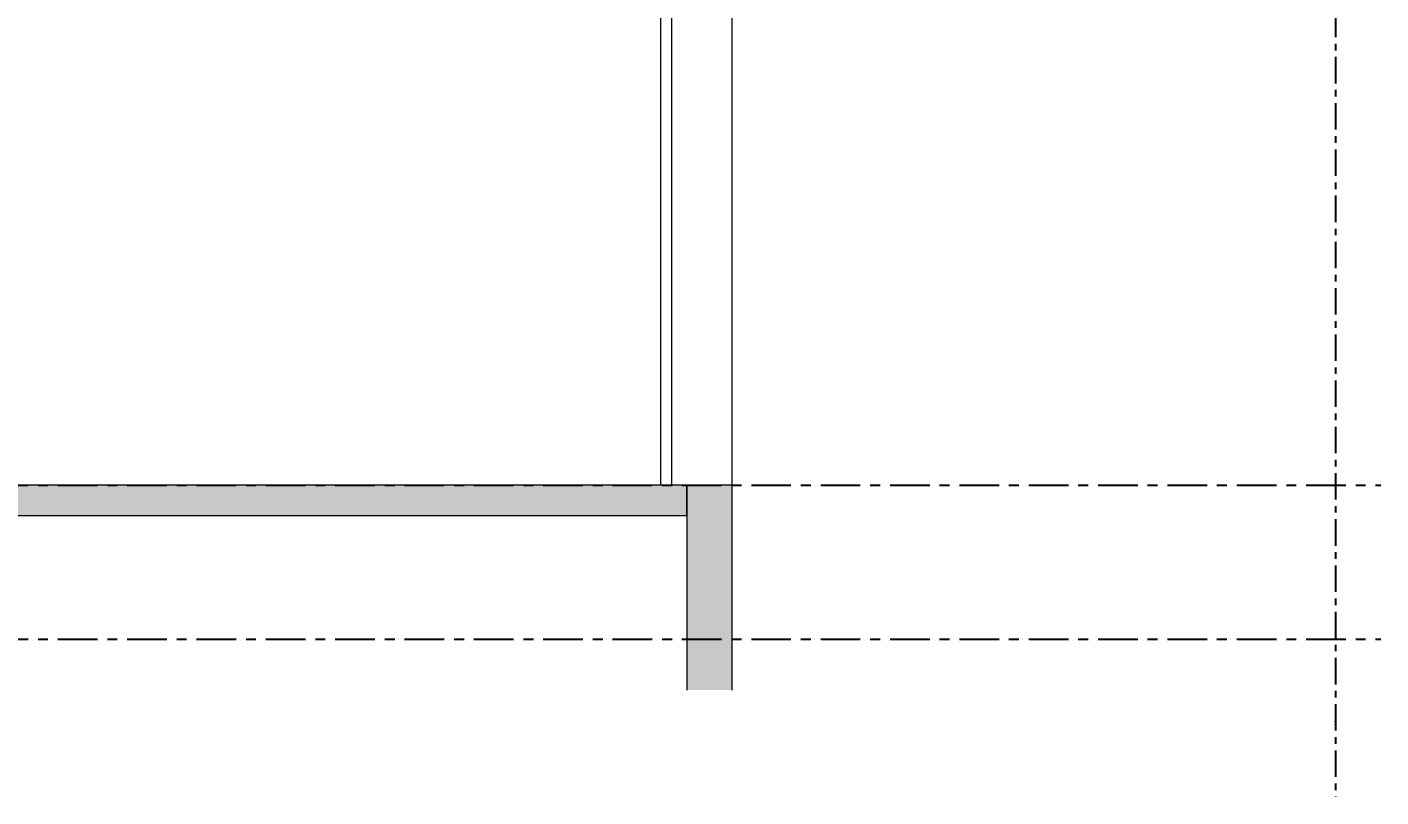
# Model space of a CAD drawing. Header units: millimetres. Extents: x -220592 to 404889, y -217665 to 38245.
# Drawn here: x -39181 to -30213, y -86689 to -81589 of the extents above; entities that cross this region are included whole.
import ezdxf
from ezdxf.enums import TextEntityAlignment as Align

# ---------------------------------------------------------------- set-up
doc = ezdxf.new("R2010")
doc.units = ezdxf.units.MM
for name, pattern in [('CENTER', [50.8, 31.75, -6.35, 6.35, -6.35]), ('TA_GL_000.70000', [1.925, 0.7, -0.175, 0.175, -0.175, 0.7]), ('XKITLINE00', [0])]:
    doc.linetypes.add(name, pattern=pattern)
for name, color, linetype in [('000 - 0_SYM_DWG_GRID-BUBBLE_MAIN_COLOR_1', 7, 'Continuous'), ('000 - 0_SYM_DWG_GRIDLINE_MAIN_COLOR_1', 7, 'Continuous'), ('000 - 0_SYM_DWG_GRIDLINE_MAIN_COLOR_251', 7, 'Continuous'), ('000 - GRID', 7, 'CENTER')]:
    doc.layers.add(name, color=color, linetype=linetype)
doc.layers.add('Part', color=7, linetype='Continuous', lineweight=0)
doc.styles.add('ARIAL', font='arial.ttf')
doc.styles.add('TA', font='', dxfattribs={"height": 4.5})
doc.styles.get('TA').set_extended_font_data('Cordia New')

# ---------------------------------------------------------------- blocks, each defined once
blk = doc.blocks.new('*U28502')
at = {"layer": '000 - 0_SYM_DWG_GRIDLINE_MAIN_COLOR_1', "color": 7}
blk.add_line((43.65, 0), (38.65, 0), dxfattribs=at)
blk.add_circle((48.65, 0), 5, dxfattribs=at)
at = {"layer": '000 - 0_SYM_DWG_GRIDLINE_MAIN_COLOR_251', "color": 7, "linetype": 'ByBlock', "ltscale": 5}
blk.add_line((10, 0), (-247.29, 0), dxfattribs=at)
at = {"layer": '000 - 0_SYM_DWG_GRIDLINE_MAIN_COLOR_251', "color": 7}
for p in [(-237.29, 0), (0, 0)]:
    blk.add_point(p, dxfattribs=at)
at = {"color": 7, "style": 'TA', "flags": 1}
blk.add_attdef('LOCATION', (6, -6), '', height=4.5, rotation=270, dxfattribs=at)
at = {"layer": '000 - 0_SYM_DWG_GRID-BUBBLE_MAIN_COLOR_1', "color": 7, "style": 'ARIAL'}
blk.add_attdef('GRID-HEAD', text='', height=4, rotation=270, dxfattribs=at).set_placement((48.65, 0), align=Align.MIDDLE_CENTER)
blk = doc.blocks.new('*U28501')
at = {"layer": '000 - 0_SYM_DWG_GRIDLINE_MAIN_COLOR_251', "color": 7, "linetype": 'ByBlock', "ltscale": 5}
blk.add_line((4, 0), (-210.85, 0), dxfattribs=at)
at = {"layer": '000 - 0_SYM_DWG_GRIDLINE_MAIN_COLOR_251', "color": 7}
blk.add_point((-206.85, 0), dxfattribs=at)
at = {"color": 7, "style": 'TA', "flags": 1}
blk.add_attdef('LOCATION', (6, -6), '', height=4.5, rotation=270, dxfattribs=at)
blk = doc.blocks.new('*A3634')
at = {"layer": 'Part'}
blk.add_hatch(color=7, dxfattribs=at).paths.add_polyline_path([(829.751, -56.575), (829.751, -54.575), (879.251, -54.575), (879.251, -56.575)], flags=17)
blk = doc.blocks.new('*A3637')
at = {"layer": 'Part'}
blk.add_hatch(color=7, dxfattribs=at).paths.add_polyline_path([(882.251, -54.575), (882.251, -68.14), (879.251, -68.14), (879.251, -54.575)], flags=17)
blk = doc.blocks.new('*A6537')
at = {"layer": 'Part', "color": 7, "linetype": 'XKITLINE00', "lineweight": 0}
for p, q in [((878.250788, -12.574681), (878.250788, 9.525319)), ((882.250788, -12.574681), (882.250788, 6.725319)), ((878.250788, -54.574681), (878.250788, -22.574681)), ((882.250788, -54.574681), (882.250788, -22.574681))]:
    blk.add_line(p, q, dxfattribs=at)
blk = doc.blocks.new('*A6833')
at = {"layer": 'Part', "color": 7, "linetype": 'XKITLINE00', "lineweight": 0}
for p, q in [((879.250803, -54.57468), (829.750803, -54.57468)), ((829.750803, -54.57468), (829.750803, -56.57468)), ((879.250803, -56.57468), (879.250803, -54.57468)), ((829.750803, -56.57468), (879.250803, -56.57468))]:
    blk.add_line(p, q, dxfattribs=at)
blk = doc.blocks.new('*A6867')
at = {"layer": 'Part', "color": 7, "linetype": 'XKITLINE00', "lineweight": 0}
blk.add_line((877.520762, -54.574681), (877.520762, -22.574681), dxfattribs=at)
blk = doc.blocks.new('*A6905')
at = {"layer": 'Part', "color": 7, "linetype": 'XKITLINE00', "lineweight": 0}
for p, q in [((882.250803, -54.574681), (879.250803, -54.574681)), ((879.250803, -54.574681), (879.250803, -68.140417)), ((882.250803, -68.140417), (882.250803, -54.574681))]:
    blk.add_line(p, q, dxfattribs=at)

msp = doc.modelspace()

# ---------------------------------------------------------------- block references
at = {"color": 7, "lineweight": 0, "xscale": 100, "yscale": 100, "zscale": 100}
for name in ['*A6537', '*A6867', '*A3634', '*A6833', '*A3637', '*A6905']:
    msp.add_blockref(name, (-122735.1145, -79167.003), dxfattribs=at)
at = {"layer": '000 - GRID', "color": 7, "linetype": 'TA_GL_000.70000', "xscale": 50, "yscale": 50, "zscale": 50, "rotation": 90}
msp.add_blockref('*U28502', (-30513.0357, -74324.4711), dxfattribs=at).add_auto_attribs({'GRID-HEAD': 'B2'})
at = {"layer": '000 - GRID', "color": 7, "linetype": 'TA_GL_000.70000', "xscale": 75, "yscale": 75, "zscale": 75, "rotation": 180}
for p in [(-46026.9928, -84624.4711), (-46026.9928, -85644.4711)]:
    msp.add_blockref('*U28501', p, dxfattribs=at)

doc.saveas('drawing.dxf')
